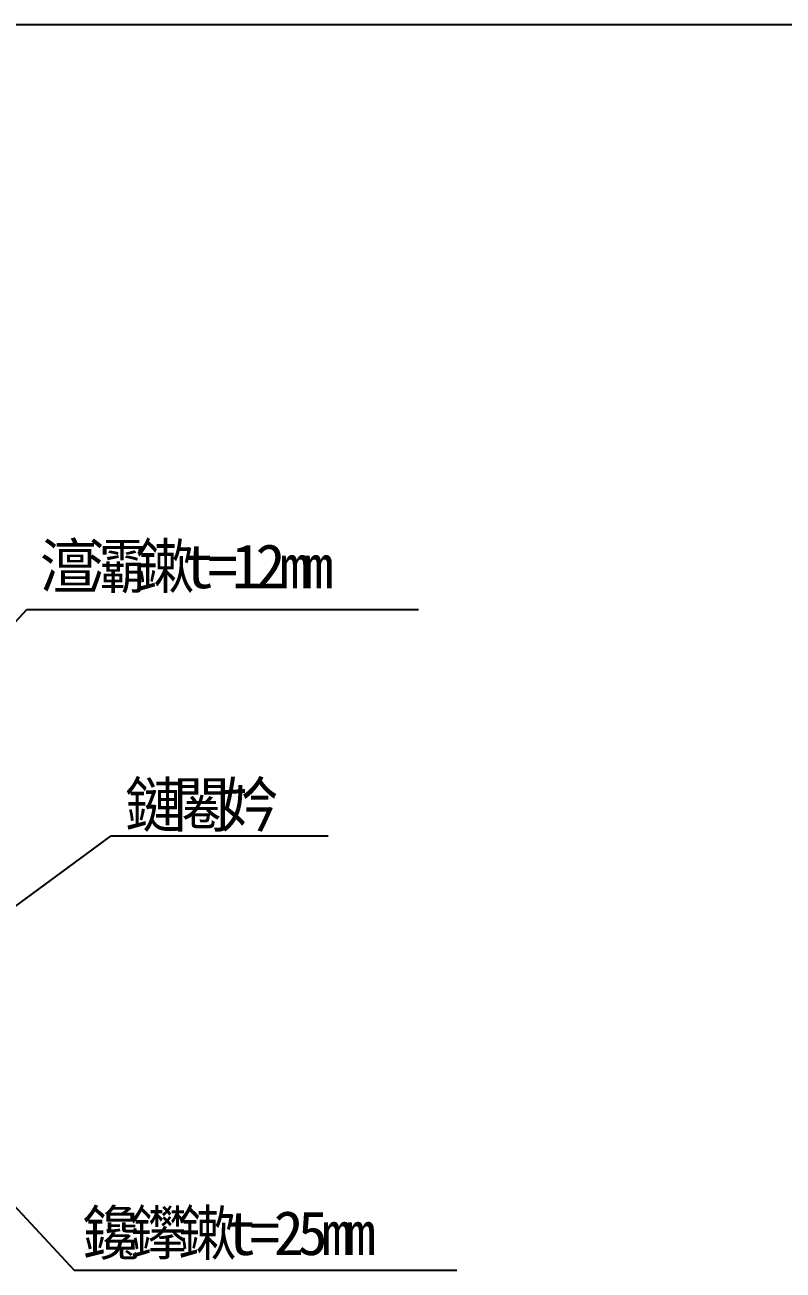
# Model space of a CAD drawing. Header units: metres. Extents: x 0 to 420, y 0 to 297.
# Drawn here: x 105 to 194.1, y 150.8 to 297 of the extents above; entities that cross this region are included whole.
import ezdxf

# ---------------------------------------------------------------- set-up
doc = ezdxf.new("R2010")
doc.units = ezdxf.units.M

msp = doc.modelspace()

# ---------------------------------------------------------------- linework, layer by layer
for p, q in [((420.04, 297), (0, 297)), ((92.41, 214.52), (105.25, 228.34)), ((105.25, 228.34), (151.26, 228.34)), ((94.88, 186.85), (115.13, 201.77)), ((115.13, 201.77), (140.63, 201.77)), ((97.93, 164.56), (110.78, 150.75)), ((110.78, 150.75), (155.74, 150.75))]:
    msp.add_line(p, q)

# ---------------------------------------------------------------- texts
for s, p in [('澶', (106.78, 230.84)), ('灞', (112.41, 230.84)), ('鏉', (118.04, 230.84)), ('t', (123.66, 230.84)), ('1', (129.29, 230.84)), ('2', (132.1, 230.84)), ('=', (126.48, 230.84)), ('m', (134.92, 230.84)), ('m', (137.73, 230.84)), ('鏈', (116.75, 202.81)), ('闂', (122.38, 202.81)), ('妗', (128.01, 202.81)), ('鑱', (111.73, 152.52)), ('鑻', (117.36, 152.52)), ('鏉', (122.99, 152.52)), ('t', (128.61, 152.52)), ('2', (134.24, 152.52)), ('5', (137.05, 152.52)), ('=', (131.43, 152.52)), ('m', (139.87, 152.52)), ('m', (142.68, 152.52))]:
    msp.add_text(s, height=5.18).set_placement(p)

doc.saveas('drawing.dxf')
